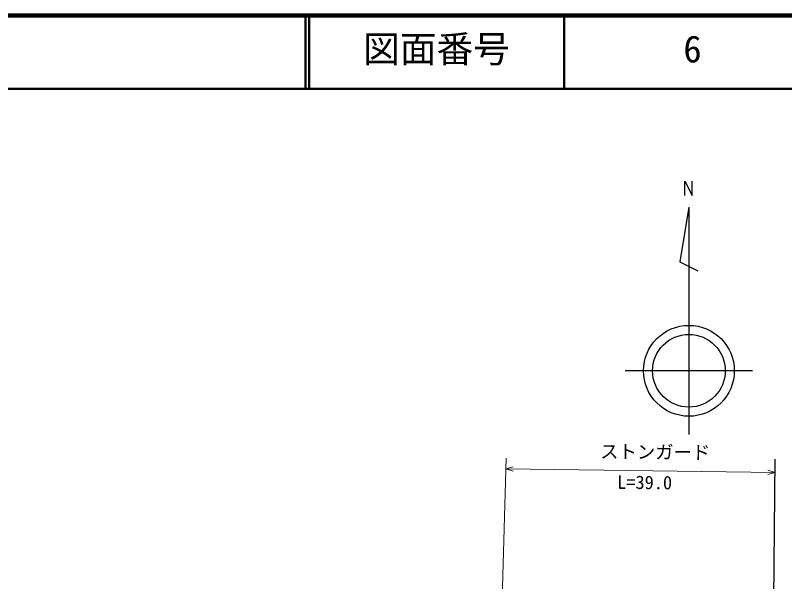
# Model space of a CAD drawing. Units: millimetres, scale not verified. Extents: x 40000 to 680000, y 20000 to 380000.
# Drawn here: x 469235 to 574047, y 302916 to 380000 of the extents above; entities that cross this region are included whole.
import ezdxf
from ezdxf.enums import TextEntityAlignment as Align

# ---------------------------------------------------------------- set-up
doc = ezdxf.new("R2010")
doc.units = ezdxf.units.MM
doc.header["$LTSCALE"] = 1000
for name, color, linetype, lineweight in [('M-BMK-HTXT', 7, 'Continuous', 13), ('M-BMK-LINE', 30, 'Continuous', 25), ('M-BMK-SRVR', 3, 'Continuous', 25), ('M-TTL', 2, 'Continuous', 140), ('M-TTL-LINE', 7, 'Continuous', 50), ('M-TTL-TXT', 7, 'Continuous', 13)]:
    doc.layers.add(name, color=color, linetype=linetype, lineweight=lineweight)
doc.styles.add('ＭＳ ゴシック', font='')
doc.styles.get('ＭＳ ゴシック').set_extended_font_data('MS Gothic')

msp = doc.modelspace()

# ---------------------------------------------------------------- linework, layer by layer
at = {"layer": 'M-BMK-HTXT'}
for p, q in [((536114, 319733), (535443, 296811)), ((536070, 318249), (537074, 318522)), ((537067, 317949), (536070, 318249)), ((536070, 318249), (572761, 317781)), ((572761, 317781), (571758, 317509)), ((571765, 318082), (572761, 317781))]:
    msp.add_line(p, q, dxfattribs=at)
at = {"layer": 'M-BMK-LINE'}
msp.add_line((572449, 288795), (572780, 319570), dxfattribs=at)
at = {"layer": 'M-BMK-SRVR'}
for p, q in [((560466, 355501), (560466, 357411)), ((560466, 357411), (561457, 355496)), ((561457, 355496), (561447, 357413)), ((561005, 353891), (559768, 346466)), ((561005, 353891), (561005, 322953)), ((559768, 346466), (562243, 345228)), ((569668, 331616), (552343, 331616))]:
    msp.add_line(p, q, dxfattribs=at)
for radius in [6188, 4950]:
    msp.add_circle((561005, 331616), radius, dxfattribs=at)
at = {"layer": 'M-TTL'}
msp.add_line((680000, 380000), (40000, 380000), dxfattribs=at)
at = {"layer": 'M-TTL-LINE'}
for p, q in [((508747, 380000), (508747, 370000)), ((509247, 380000), (509247, 370000)), ((543997, 380000), (543997, 370000)), ((40000, 370000), (680000, 370000))]:
    msp.add_line(p, q, dxfattribs=at)

# ---------------------------------------------------------------- texts
at = {"layer": 'M-BMK-HTXT', "style": 'ＭＳ ゴシック'}
for s, p in [('ストンガード', (548905, 319179)), ('L=39.0', (551223, 315000))]:
    msp.add_text(s, height=1833, rotation=359.4, dxfattribs=at).set_placement(p, align=Align.BOTTOM_LEFT)
at = {"layer": 'M-TTL-TXT', "style": 'ＭＳ ゴシック'}
for s, p in [('図面番号', (516622, 372500)), ('6', (560247, 372500))]:
    msp.add_text(s, height=3666, dxfattribs=at).set_placement(p, align=Align.BOTTOM_LEFT)

doc.saveas('drawing.dxf')
